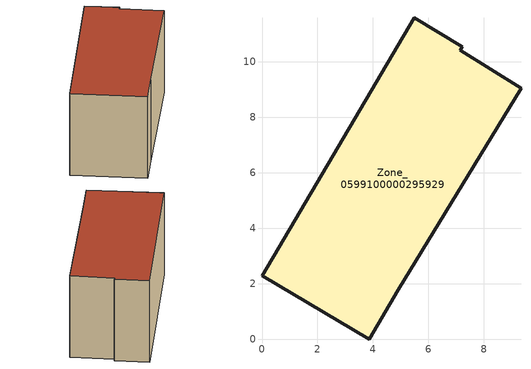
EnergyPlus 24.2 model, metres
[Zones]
Zone_0599100000295929
 floor ground (C_G): 9.34,9.05 4.91,1.77 3.86,0 0,2.28 5.49,11.58 7.21,10.54 7.15,10.42 z0
 wall outside (C_F): 0,2.28 3.86,0 4.91,1.77 9.34,9.05 7.15,10.42 7.21,10.54 5.49,11.58 0,2.28 z0:5.24
 roof outside (C_R): 4.91,1.77 9.34,9.05 7.15,10.42 7.21,10.54 5.49,11.58 0,2.28 3.86,0 z5.24
[BUILDING]
Pand.0599100000295929: North Axis=0; Terrain=City; Loads Convergence Tolerance Value=0.04; Temperature Convergence Tolerance Value=0.4; Solar Distribution=FullExterior; Maximum Number of Warmup Days=25; Minimum Number of Warmup Days=1
[Site:Location]
Rotterdam.The.Hague.AP_ZH_NLD Design_Conditions: Latitude=51.96; Longitude=4.45; Time Zone=1; Elevation=-4.5
[SITE:GROUNDTEMPERATURE:BUILDINGSURFACE]
18, 18, 18, 18, 18, 18, 18, 18, 18, 18, 18, 18
[MATERIAL] Thermal Absorptance=0.9; Solar Absorptance=0.7; Visible Absorptance=0.7
Name | Roughness | Thickness | Conductivity | Density | Specific Heat
G.TC.1946 | MediumSmooth | 0.15 | 1 | 540 | 1210
F.TC.1946 | Rough | 0.3 | 0.857143 | 1920 | 840
R.TC.1946 | MediumRough | 0.2 | 0.909091 | 1500 | 1000
[CONSTRUCTION]
C_G: G.TC.1946
C_F: F.TC.1946
C_R: R.TC.1946
[ZONE]
Zone_0599100000295929: Type=1; Multiplier=1; Ceiling Height=Autocalculate; Volume=Autocalculate; Floor Area=autocalculate; Part of Total Floor Area=Yes
[ZONEINFILTRATION:DESIGNFLOWRATE]
Infil_Zone_0599100000295929: Zone or ZoneList or Space or SpaceList=Zone_0599100000295929; Schedule=AlwaysOn; Design Flow Rate Calculation Method=Flow/Area; Flow Rate per Floor Area=0.003; Constant Term Coefficient=1; Temperature Term Coefficient=0; Velocity Term Coefficient=0; Velocity Squared Term Coefficient=0
[HVACTEMPLATE:ZONE:IDEALLOADSAIRSYSTEM]
Zone_0599100000295929: Maximum Heating Supply Air Temperature=50; Minimum Cooling Supply Air Temperature=13; Maximum Heating Supply Air Humidity Ratio=0.0156; Minimum Cooling Supply Air Humidity Ratio=0.0077; Heating Limit=NoLimit; Cooling Limit=NoLimit; Dehumidification Control Type=ConstantSensibleHeatRatio; Cooling Sensible Heat Ratio=0.7; Dehumidification Setpoint=60; Humidification Control Type=None; Humidification Setpoint=30; Outdoor Air Method=None; Outdoor Air Flow Rate per Person=0.00944; Outdoor Air Flow Rate per Zone Floor Area=0; Outdoor Air Flow Rate per Zone=0; Demand Controlled Ventilation Type=None; Outdoor Air Economizer Type=NoEconomizer; Heat Recovery Type=None; Sensible Heat Recovery Effectiveness=0.7; Latent Heat Recovery Effectiveness=0.65
[ZONECONTROL:THERMOSTAT]
ThermostatControl_Zone_0599100000295929: Zone or ZoneList=Zone_0599100000295929; Control Type Schedule=DualSetpointControlType; Control 1=Thermostat_Zone_0599100000295929; Temperature Difference Between Cutout And Setpoint=0
[THERMOSTATSETPOINT:DUALSETPOINT]
Thermostat_Zone_0599100000295929: Heating Setpoint Temperature Schedule=HeatingSetpoint_Zone_0599100000295929; Cooling Setpoint Temperature Schedule=CoolingSetpoint_Zone_0599100000295929
[SCHEDULE:COMPACT]
HeatingSetpoint_Zone_0599100000295929: Through: 12/31, For: AllDays, Until: 24:00, 21
CoolingSetpoint_Zone_0599100000295929: Through: 12/31, For: AllDays, Until: 24:00, 24
DualSetpointControlType: Through: 12/31, For: AllDays, Until: 24:00, 4
AlwaysOn: Through: 12/31, For: AllDays, Until: 24:00, 1
